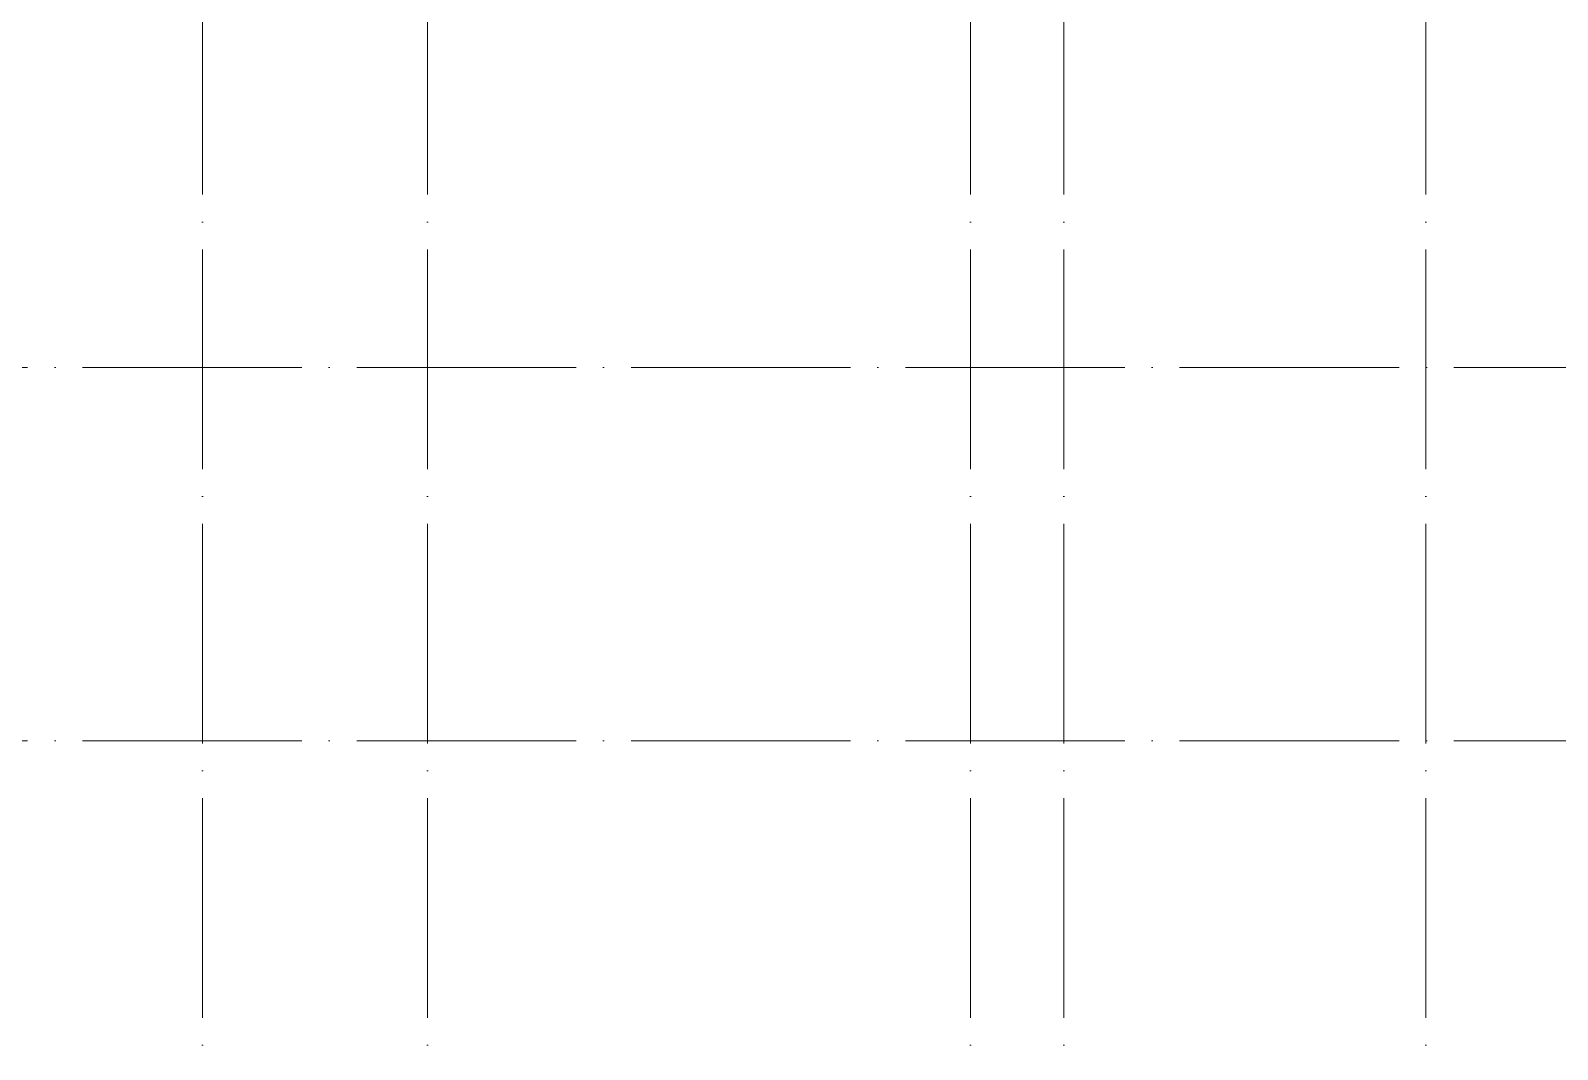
# Model space of a CAD drawing. Header units: millimetres. Extents: x -4370 to 196781, y -4577 to 61202.
# Drawn here: x 83983 to 97900, y 16412 to 25695 of the extents above; entities that cross this region are included whole.
import ezdxf

# ---------------------------------------------------------------- set-up
doc = ezdxf.new("R2010")
doc.units = ezdxf.units.MM
doc.linetypes.add('ADSK_Линия сетки', pattern=[2500, 2000, -250, 0, -250])
doc.layers.add('S-GRID-____-OTLN', color=1, linetype='Continuous', lineweight=9)

msp = doc.modelspace()

# ---------------------------------------------------------------- linework, layer by layer
at = {"layer": 'S-GRID-____-OTLN', "linetype": 'ADSK_Линия сетки'}
for p, q in [((85550.00013, 61202.00513), (85550.00013, -3572.657751)), ((87600, 61202.00513), (87600, -3572.657751)), ((92550, 61202.00513), (92550, -3572.657751)), ((93400.000334, 61202.00513), (93400.000334, -3572.657751)), ((96700.000334, 61202.00513), (96700.000334, -3572.657751)), ((-3047.723308, 22625.000586), (156348.554077, 22625.000586)), ((-3047.723308, 19225.000586), (156348.554077, 19225.000586))]:
    msp.add_line(p, q, dxfattribs=at)

doc.saveas('drawing.dxf')
